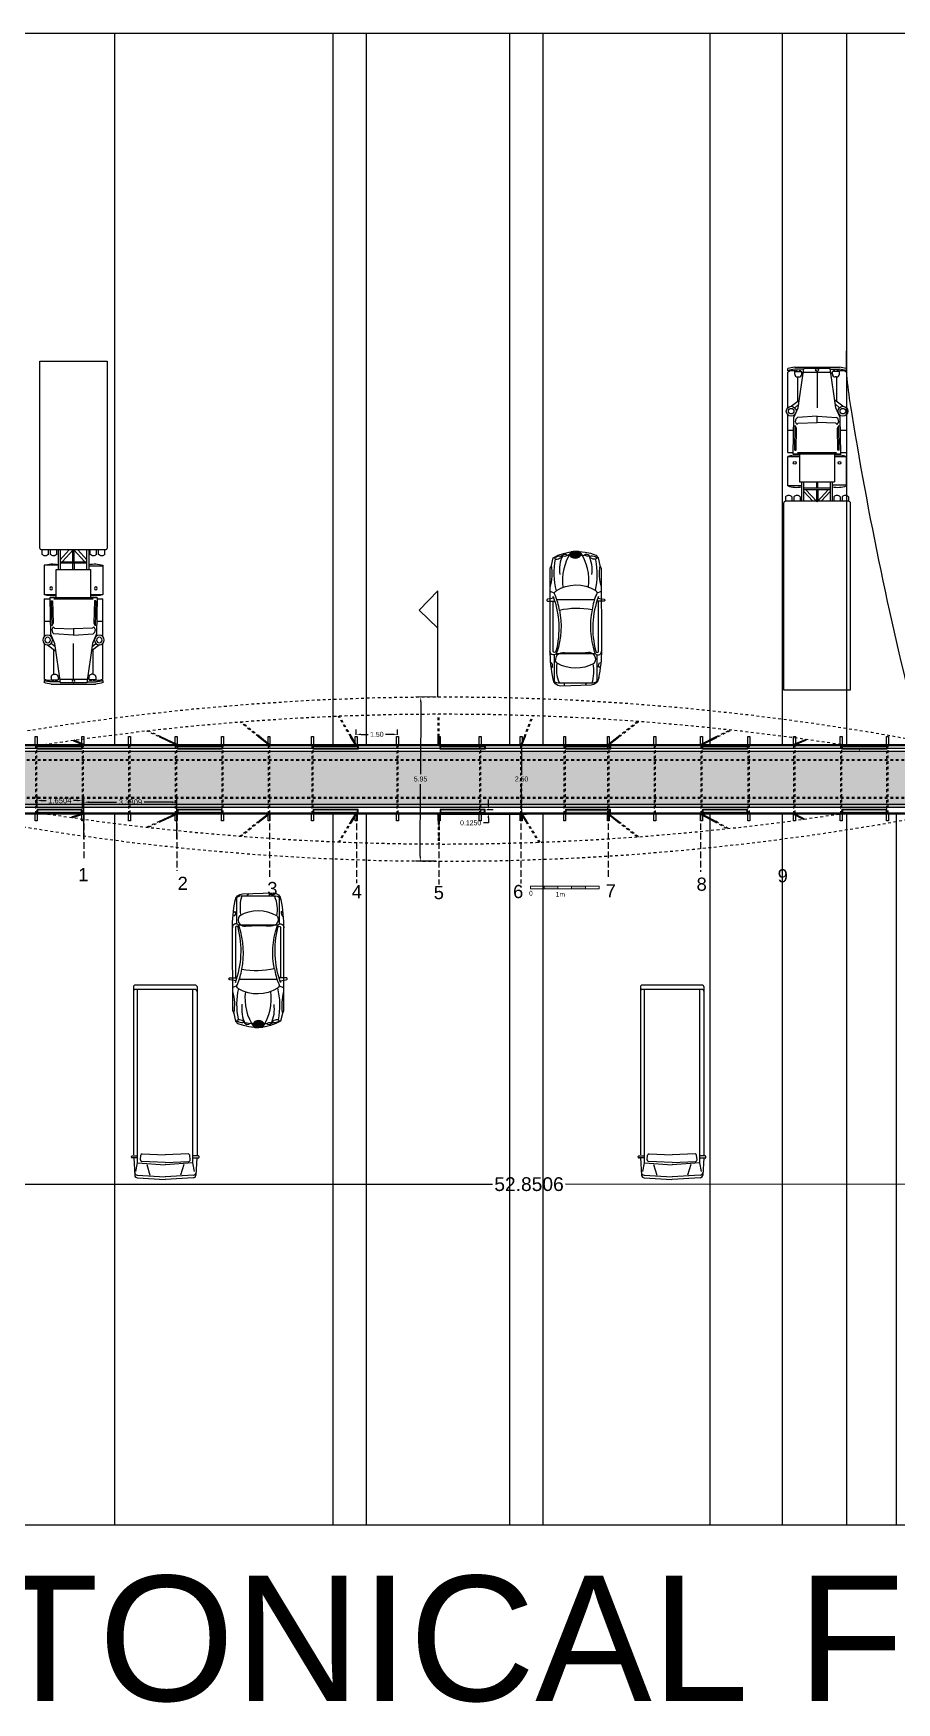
# Model space of a CAD drawing. Header units: metres. Extents: x 10 to 239, y 2 to 253.
# Drawn here: x 44.3 to 75.7, y 77.3 to 138 of the extents above; entities that cross this region are included whole.
import ezdxf

# ---------------------------------------------------------------- set-up
doc = ezdxf.new("R2010")
doc.units = ezdxf.units.M
doc.header["$MEASUREMENT"] = 0
for name, pattern in [('ACAD_ISO02W100', [15, 12, -3]), ('ACAD_ISO03W100', [30, 12, -18]), ('CENTER', [50.8, 31.75, -6.35, 6.35, -6.35])]:
    doc.linetypes.add(name, pattern=pattern)
doc.layers.get('Defpoints').update_dxf_attribs({"color": 9})
for name, color, linetype in [('-cotas', 252, 'Continuous'), ('-nombres', 253, 'Continuous'), ('1', 7, 'Continuous'), ('1CERCA', 252, 'Continuous'), ('1EJES', 252, 'CENTER'), ('1gris', 254, 'Continuous'), ('1gris negri', 252, 'Continuous'), ('1gris oscuro', 253, 'Continuous'), ('1lianas', 9, 'Continuous'), ('bloques carros', 9, 'Continuous'), ('cot200', 9, 'Continuous')]:
    doc.layers.add(name, color=color, linetype=linetype)
doc.layers.add('0marcos', color=10, linetype='Continuous', plot=False)
doc.layers.add('1potes y tierra', color=7, linetype='Continuous', true_color=0xd2c7a3)
doc.styles.add('Annotative', font='arial.ttf')
doc.styles.get("Standard").update_dxf_attribs({"font": 'arial.ttf'})
doc.dimstyles.get("Standard").update_dxf_attribs({"dimtxt": 0.18, "dimasz": 0.18, "dimexe": 0.18, "dimexo": 0.0625, "dimgap": 0.09, "dimtad": 0, "dimtih": 1, "dimtoh": 1, "dimdec": 4, "dimzin": 0, "dimdsep": 46, "dimtxsty": 'Standard', "dimcen": 0.09, "dimadec": 0, "dimazin": 0, "dimtfac": 1, "dimtdec": 4, "dimtofl": 0, "dimtmove": 0, "dimatfit": 3, "dimfxl": 1, "dimtolj": 1, "dimtzin": 0, "dimarcsym": 0})

# ---------------------------------------------------------------- blocks, each defined once
blk = doc.blocks.new('A$C73C10173')
at = {"layer": 'bloques carros'}
h = blk.add_hatch(dxfattribs=at)
h.set_pattern_fill('LINE', color=256, scale=0.1, style=0)
h.set_pattern_definition([(0, (-133.602108, -155.429918), (0, 0.0125), [])])
edge = h.paths.add_edge_path()
edge.add_arc((1.745, 1.106), 1.745, 178.02783, 187.29489)
edge.add_arc((0.107, 0.962), 0.121, 220.01849, 330.30974)
edge.add_arc((-0.019, 1.034), 0.267, 330.30974, 389.69026)
edge.add_arc((0.107, 1.107), 0.121, 29.69026, 150.66287)
for p, q in [((1.519, 1.823), (1.449, 1.978)), ((3.772, 1.824), (4.729, 1.824)), ((1.756, 1.732), (1.756, 0.368)), ((3.73, 1.775), (3.73, 0.331)), ((4.789, 1.449), (4.871, 1.394)), ((4.789, 0.634), (4.893, 0.637)), ((1.517, 0.285), (1.454, 0.124)), ((3.777, 0.27), (4.719, 0.27))]:
    blk.add_line(p, q, dxfattribs=at)
for points in [[(0.613, 0.124), (0.51, 0.171), (0.234, 0.233, -0.234596), (0.137, 1.782), (0.234, 1.865), (0.51, 1.928), (0.613, 1.974), (3.565, 1.99, -0.04508), (4.61, 1.887, -0.357175), (4.864, 1.619), (4.897, 0.495, -0.357175), (4.643, 0.227, -0.04508), (3.598, 0.124), (0.598, 0.124)], [(1.704, 1.879), (1.639, 1.879, 0.153229), (3.631, 1.781, 1), (3.631, 1.879), (1.811, 1.879)], [(1.7, 1.857), (1.737, 2.082, -1.042699), (1.811, 2.066), (1.811, 1.821)], [(2.123, 1.648, 0.13453), (3.666, 1.741, 0.946652), (3.628, 1.989)], [(4.56, 1.896, -0.467215), (4.789, 1.623), (4.789, 0.427, -0.312077), (4.651, 0.228, 0.812949)], [(1.704, 0.233), (1.639, 0.233, -0.153229), (3.631, 0.331, -1), (3.631, 0.233), (1.811, 0.233)], [(1.7, 0.255), (1.737, 0.031, 1.042699), (1.811, 0.046), (1.811, 0.291)], [(2.123, 0.458, -0.13453), (3.666, 0.365, -0.946652), (3.628, 0.117)]]:
    blk.add_lwpolyline(points, format="xyb", dxfattribs=at)
for points in [[(1.565, 1.803, 0.064841), (2.123, 1.648, 0.102539), (2.148, 0.461, 0.064841), (1.59, 0.305, -0.475559), (1.434, 0.343, -0.283666), (1.409, 1.765, -0.475559)], [(0.001, 1.166, 0.040457), (0.014, 0.884, 0.522183), (0.212, 0.902, 0.265054), (0.212, 1.167, 0.583023)], [(4.073, 1.711, -0.268544), (4.067, 0.384, -0.322808), (3.913, 0.327, -0.100281), (3.748, 0.392, -0.164872), (3.678, 0.647, 0.045324), (3.668, 1.516, -0.270478), (3.748, 1.699, -0.40499)]]:
    blk.add_lwpolyline(points, format="xyb", close=True, dxfattribs=at)
for centre, radius, start, end in [((0.835, -0.865), 2.698, 77.66019, 101.16668), ((0.822, 3.461), 1.559, 258.78445, 287.9675), ((1.063, -0.347), 1.879, 82.91818, 124.16794), ((0.107, 1.106), 0.121, 29.69026, 145.22466), ((0.027, 1.313), 0.123, 316.07221, 31.96991), ((0.685, 0.343), 1.307, 83.09157, 115.10167), ((0.135, 1.577), 0.0446, 284.17661, 13.0772), ((4.358, 0.137), 1.574, 73.99382, 99.93783), ((0.107, 0.962), 0.121, 220.01849, 330.30974), ((1.064, 2.488), 1.917, 236.80298, 277.45171), ((-0.017, 0.744), 0.151, 352.32051, 40.03429), ((-0.019, 1.034), 0.267, 330.30974, 29.69026), ((0.666, 1.62), 1.159, 243.46594, 278.48775), ((0.21, 0.564), 0.057, 164.0542, 242.2913), ((0.796, 2.958), 2.697, 258.91529, 283.74284), ((0.802, -1.669), 1.865, 74.11458, 99.14576), ((4.301, 1.487), 1.138, 257.75466, 294.17604)]:
    blk.add_arc(centre, radius, start, end, dxfattribs=at)
for centre, major_axis, ratio in [((0.227, 1.695), (-0.032, -0.12), 0.431361), ((0.136, 1.456), (-0.0104, -0.0781), 0.447442), ((0.14, 0.653), (-0.0097, 0.0707), 0.58101), ((0.229, 0.41), (-0.033, 0.111), 0.473068)]:
    blk.add_ellipse(centre, major_axis=major_axis, ratio=ratio, dxfattribs=at)
at = {"layer": 'bloques carros', "extrusion": (0, 0, -1)}
blk.add_ellipse((4.134, 1.916), major_axis=(-0.0843, 0.0217), ratio=0.348985, start_param=1.898037, end_param=6.679502, dxfattribs=at)
at = {"layer": 'bloques carros'}
blk.add_ellipse((4.134, 0.178), major_axis=(-0.0843, -0.0217), ratio=0.348985, start_param=1.898037, end_param=6.679502, dxfattribs=at)
blk = doc.blocks.new('Chtr03pl')
at = {"color": 0, "linetype": 'ByBlock'}
for p, q in [((0.875, 1.23), (0.899, 1.23)), ((0.128, 1.016), (0.069, 0.006)), ((0.23, 1.022), (0.171, 0)), ((0.61, 0.674), (0.223, 0.557)), ((0.85, 1.149), (0.224, 1.111)), ((0.357, 1.067), (0.671, 1.007)), ((0.671, 1.007), (0.605, 0)), ((0.671, 1.007), (6.97, 1.007)), ((0.685, 0), (0.728, 0.858)), ((0.781, 0.906), (0.948, 0.891)), ((0.85, 1.007), (0.85, 1.204)), ((0.925, 1.204), (0.925, 1.007)), ((0.996, 0.839), (0.968, 0)), ((7.079, 1.156), (0.97, 1.156)), ((6.97, -1.105), (6.97, 1.105)), ((7.13, -1.105), (7.13, 1.105)), ((0.23, -1.022), (0.171, 0)), ((0.23, -1.022), (0.171, 0)), ((0.671, -1.007), (0.605, 0)), ((0.685, 0), (0.728, -0.858)), ((0.996, -0.839), (0.968, 0)), ((0.128, -1.015), (0.069, -0.006)), ((0.128, -1.015), (0.069, -0.006)), ((0.61, -0.674), (0.223, -0.557)), ((0.85, -1.148), (0.224, -1.111)), ((0.357, -1.067), (0.671, -1.007)), ((0.671, -1.007), (6.97, -1.007)), ((0.781, -0.906), (0.948, -0.891)), ((0.85, -1.007), (0.85, -1.204)), ((0.925, -1.204), (0.925, -1.007)), ((0.97, -1.156), (0.925, -1.153)), ((7.079, -1.156), (0.97, -1.156)), ((0.875, -1.229), (0.899, -1.229))]:
    blk.add_line(p, q, dxfattribs=at)
for centre, radius, start, end in [((0.875, 1.204), 0.0254, 90, 180), ((0.899, 1.204), 0.0254, 0, 90), ((0.23, 1.01), 0.102, 93.42651, 176.65118), ((0.332, 1.016), 0.102, 93.42651, 176.65118), ((0.779, 0.855), 0.0508, 86.68971, 177.3281), ((0.945, 0.841), 0.0508, 358.21871, 86.68971), ((0.23, -1.01), 0.102, 183.34882, 266.57349), ((0.23, -1.01), 0.102, 183.34882, 266.57349), ((0.332, -1.016), 0.102, 183.34882, 266.57349), ((0.332, -1.016), 0.102, 183.34882, 266.57349), ((0.779, -0.855), 0.0508, 182.6719, 273.31029), ((0.875, -1.204), 0.0254, 180, 270), ((0.899, -1.204), 0.0254, 270, 0), ((0.945, -0.84), 0.0508, 273.31029, 1.78129)]:
    blk.add_arc(centre, radius, start, end, dxfattribs=at)
for centre, start, end in [((6.919, 1.105), 0, 90), ((7.079, 1.105), 0, 90), ((6.919, -1.105), 270, 0), ((7.079, -1.105), 270, 0)]:
    blk.add_arc(centre, 0.0508, start, end)
blk = doc.blocks.new('A$C08C423CF')
for p, q in [((537, 96), (270, 96)), ((270, 96), (270, 0)), ((540, 3), (540, 93)), ((546.4, 93), (540, 93)), ((546.4, 84), (540, 84)), ((546.4, 81), (540, 81)), ((546.4, 72), (540, 72)), ((562, 70), (562, 90)), ((562, 90), (604, 90)), ((608, 73), (568, 73)), ((568, 73), (568, 23)), ((604, 90), (604, 73)), ((608, 82), (608, 14)), ((608, 82), (660, 81)), ((610, 90), (664.1, 90)), ((610, 90), (610, 82)), ((610, 76), (610, 20)), ((613, 79.9), (648.4, 79.2)), ((613, 79.9), (613, 77.9)), ((613, 77.9), (644.6, 77.3)), ((642, 90), (642, 82)), ((644.6, 77.3), (648.4, 79.2)), ((650, 77), (654, 79)), ((650, 77), (652, 75)), ((652, 75), (653, 48)), ((654, 79), (658, 78)), ((658, 78), (660, 76)), ((660, 81), (674, 75)), ((662, 48), (660, 76)), ((673.9, 90), (725, 90)), ((678.9, 74.3), (674, 80)), ((674, 75), (730, 67)), ((676, 85), (684.9, 73.4)), ((718, 76), (683, 76)), ((718, 76), (718, 74)), ((722, 80), (726, 80)), ((726, 80), (726, 70)), ((727, 90), (730, 90)), ((729, 67.2), (729, 80)), ((732, 80), (732, 16)), ((539.4, 48), (557, 64.3)), ((557, 31.7), (539.4, 48)), ((540, 70), (568, 70)), ((540, 54), (554, 67)), ((540, 67), (568, 67)), ((557, 49), (540.5, 49)), ((557, 67), (557, 29)), ((559, 29), (559, 67)), ((568, 49), (559, 49)), ((652, 21), (653, 48)), ((653, 48), (662, 48)), ((653, 48), (662, 48)), ((662, 48), (660, 20)), ((725, 48), (674, 48)), ((722, 70), (726, 70)), ((723, 70), (723, 68.1)), ((725, 67.8), (725, 28.2)), ((730, 29), (730, 67)), ((554, 29), (540, 42)), ((568, 29), (540, 29)), ((540, 26), (568, 26)), ((546.4, 24), (540, 24)), ((557, 47), (540.5, 47)), ((559, 47), (568, 47)), ((563, 6), (563, 26)), ((674, 21), (730, 29)), ((722, 26), (726, 26)), ((723, 26), (723, 27.9)), ((726, 16), (726, 26)), ((729, 28.8), (729, 16)), ((546.4, 15), (540, 15)), ((546.4, 12), (540, 12)), ((546.4, 3), (540, 3)), ((562, 6), (604, 6)), ((608, 23), (568, 23)), ((604, 23), (604, 6)), ((608, 14), (660, 15)), ((610, 14), (610, 6)), ((664.1, 6), (610, 6)), ((613, 18.1), (644.6, 18.7)), ((613, 16.1), (613, 18.1)), ((613, 16.1), (648.4, 16.8)), ((642, 14), (642, 6)), ((644.6, 18.7), (648.4, 16.8)), ((650, 19), (652, 21)), ((650, 19), (654, 17)), ((654, 17), (658, 18)), ((658, 18), (660, 20)), ((660, 15), (674, 21)), ((725, 6), (673.9, 6)), ((678.9, 21.7), (674, 16)), ((676, 11), (684.9, 22.6)), ((718, 20), (683, 20)), ((718, 20), (718, 22)), ((722, 16), (726, 16)), ((727, 6), (730, 6)), ((270, 0), (537, 0))]:
    blk.add_line(p, q)
for centre, radius in [((595, 80), 2), ((669, 85), 7), ((669, 85), 4), ((728, 48), 2), ((595, 16), 2), ((669, 11), 7), ((669, 11), 4)]:
    blk.add_circle(centre, radius)
for centre, radius, start, end in [((537, 93), 3, 0, 90), ((542.3, 88.5), 6.06, 312.075, 47.925), ((542.3, 76.5), 6.06, 312.075, 47.925), ((597, 78), 37, 161.0754, 192.4869), ((569, 78), 37, 352.2336, 18.9246), ((722, 76), 4, 90, 180), ((722, 74), 4, 180, 270), ((713.7, 83), 13.2, 346.9139, 31.8908), ((724.5, 77.5), 2.5, 306.8699, 53.1301), ((724.5, 72.5), 2.5, 306.8699, 53.1301), ((665.5, 72.5), 63.9, 6.736, 15.8839), ((668.5, 72.5), 63.9, 6.736, 15.8839), ((542.3, 19.5), 6.06, 312.075, 47.925), ((597, 18), 37, 167.5131, 198.9246), ((722, 22), 4, 90, 180), ((724.5, 23.5), 2.5, 306.8699, 53.1301), ((537, 3), 3, 270, 0), ((542.3, 7.5), 6.06, 312.075, 47.925), ((569, 18), 37, 341.0754, 7.7664), ((722, 20), 4, 180, 270), ((713.7, 13), 13.2, 328.1092, 13.0861), ((724.5, 18.5), 2.5, 306.8699, 53.1301), ((665.5, 23.5), 63.9, 344.1161, 353.264), ((668.5, 23.5), 63.9, 344.1161, 353.264)]:
    blk.add_arc(centre, radius, start, end)
blk = doc.blocks.new('*D87')
at = {"layer": '1CERCA', "color": 0, "lineweight": -2, "ltscale": 0.002, "transparency": 16777216}
for p, q in [((58.976, 113.902), (58.236, 113.904)), ((58.416, 113.724), (58.409, 111.103)), ((58.401, 108.112), (58.408, 110.739)), ((58.96, 107.93), (58.221, 107.932))]:
    blk.add_line(p, q, dxfattribs=at)
at = {"layer": '1CERCA', "color": 0, "ltscale": 0.002, "transparency": 16777216}
for points in [[(58.386, 113.724), (58.446, 113.724), (58.416, 113.904)], [(58.371, 108.112), (58.431, 108.112), (58.401, 107.932)]]:
    blk.add_solid(points, dxfattribs=at)
at = {"layer": 'Defpoints', "color": 0, "ltscale": 0.002, "transparency": 16777216}
for p in [(59.038, 113.902), (58.401, 107.932), (59.022, 107.93)]:
    blk.add_point(p, dxfattribs=at)
at = {"layer": '1CERCA', "color": 0, "lineweight": 0, "ltscale": 0.002, "transparency": 16777216, "insert": (58.409, 110.921), "char_height": 0.18, "attachment_point": 5}
blk.add_mtext('\\A1;5.95', dxfattribs=at)
blk = doc.blocks.new('*D88')
at = {"layer": '1CERCA', "color": 0, "lineweight": -2, "ltscale": 0.002, "transparency": 16777216}
for p, q in [((59.011, 112.176), (62.263, 112.176)), ((62.083, 111.996), (62.083, 111.104)), ((62.083, 109.828), (62.083, 110.74)), ((59.011, 109.648), (62.263, 109.648))]:
    blk.add_line(p, q, dxfattribs=at)
at = {"layer": '1CERCA', "color": 0, "ltscale": 0.002, "transparency": 16777216}
for points in [[(62.113, 111.996), (62.053, 111.996), (62.083, 112.176)], [(62.113, 109.828), (62.053, 109.828), (62.083, 109.648)]]:
    blk.add_solid(points, dxfattribs=at)
at = {"layer": 'Defpoints', "color": 0, "ltscale": 0.002, "transparency": 16777216}
for p in [(58.949, 112.176), (58.949, 109.648), (62.083, 109.648)]:
    blk.add_point(p, dxfattribs=at)
at = {"layer": '1CERCA', "color": 0, "lineweight": 0, "ltscale": 0.002, "transparency": 16777216, "insert": (62.083, 110.922), "char_height": 0.18, "attachment_point": 5}
blk.add_mtext('\\A1;2.50', dxfattribs=at)
blk = doc.blocks.new('pote')
at = {"layer": '1potes y tierra', "ltscale": 0.02, "true_color": 0xffffff}
h = blk.add_hatch(color=7, dxfattribs=at)
h.dxf.hatch_style = 1
h.paths.add_polyline_path([(-0.015, -0.015), (-1.619, -0.015), (-1.619, -0.11), (-0.015, -0.11)], flags=0)
h.paths.add_polyline_path([(0, 0), (-1.634, 0), (-1.634, -0.125), (0, -0.125)])
h.paths.add_polyline_path([(-0.015, -0.11), (-1.619, -0.11), (-1.619, -0.015), (-0.015, -0.015)], flags=16)
at = {"layer": '1potes y tierra', "ltscale": 0.02, "transparency": 33554528}
h = blk.add_hatch(color=256, dxfattribs=at)
h.dxf.hatch_style = 1
h.paths.add_polyline_path([(-0.015, -0.015), (-1.619, -0.015), (-1.619, -0.11), (-0.015, -0.11)])
at = {"layer": '1potes y tierra', "ltscale": 0.02}
for points in [[(-1.634, 0), (0, 0), (0, -0.125), (-1.634, -0.125)], [(-1.619, -0.015), (-0.015, -0.015), (-0.015, -0.11), (-1.619, -0.11)]]:
    blk.add_lwpolyline(points, close=True, dxfattribs=at)
blk = doc.blocks.new('*D92')
at = {"layer": '1CERCA', "color": 0, "lineweight": -2, "ltscale": 0.002, "transparency": 16777216}
for p, q in [((56.067, 112.525), (56.067, 112.725)), ((56.247, 112.545), (56.506, 112.545)), ((57.394, 112.545), (57.136, 112.545)), ((57.574, 112.525), (57.574, 112.725))]:
    blk.add_line(p, q, dxfattribs=at)
at = {"layer": '1CERCA', "color": 0, "ltscale": 0.002, "transparency": 16777216}
for points in [[(56.247, 112.575), (56.247, 112.515), (56.067, 112.545)], [(57.394, 112.575), (57.394, 112.515), (57.574, 112.545)]]:
    blk.add_solid(points, dxfattribs=at)
at = {"layer": 'Defpoints', "color": 0, "ltscale": 0.002, "transparency": 16777216}
for p in [(56.067, 112.462), (57.574, 112.545), (57.574, 112.462)]:
    blk.add_point(p, dxfattribs=at)
at = {"layer": '1CERCA', "color": 0, "lineweight": 0, "ltscale": 0.002, "transparency": 16777216, "insert": (56.821, 112.545), "char_height": 0.18, "attachment_point": 5}
blk.add_mtext('\\A1;1.50', dxfattribs=at)
blk = doc.blocks.new('tubo')
at = {"layer": '1', "ltscale": 0.02}
h = blk.add_hatch(color=256, dxfattribs=at)
h.dxf.hatch_style = 1
h.paths.add_polyline_path([(-0.05, 0.015, 1), (-0.02, 0.015, 1)])
blk.add_circle((-0.035, 0.015), 0.015, dxfattribs=at)
blk = doc.blocks.new('*D99')
at = {"layer": '-cotas', "color": 0, "lineweight": -2, "transparency": 16777216}
for p, q in [((44.466, 109.876), (44.466, 110.319)), ((44.646, 110.139), (44.796, 110.139)), ((45.936, 110.139), (45.786, 110.139)), ((46.116, 109.876), (46.116, 110.319))]:
    blk.add_line(p, q, dxfattribs=at)
at = {"layer": '-cotas', "color": 0, "transparency": 16777216}
for points in [[(44.646, 110.169), (44.646, 110.109), (44.466, 110.139)], [(45.936, 110.169), (45.936, 110.109), (46.116, 110.139)]]:
    blk.add_solid(points, dxfattribs=at)
at = {"layer": 'Defpoints', "color": 0, "transparency": 16777216}
for p in [(46.116, 110.139), (44.466, 109.813), (46.116, 109.813)]:
    blk.add_point(p, dxfattribs=at)
at = {"layer": '-cotas', "color": 0, "transparency": 16777216, "insert": (45.291, 110.139), "char_height": 0.2, "attachment_point": 5}
blk.add_mtext('\\A1;1.6504', dxfattribs=at)
blk = doc.blocks.new('*D82')
at = {"layer": '-cotas', "color": 0, "lineweight": -2, "transparency": 16777216}
for p, q in [((46.169, 108.748), (46.169, 110.259)), ((46.349, 110.079), (47.354, 110.079)), ((49.37, 110.079), (48.365, 110.079)), ((49.55, 108.748), (49.55, 110.259))]:
    blk.add_line(p, q, dxfattribs=at)
at = {"layer": '-cotas', "color": 0, "transparency": 16777216}
for points in [[(46.349, 110.109), (46.349, 110.049), (46.169, 110.079)], [(49.37, 110.109), (49.37, 110.049), (49.55, 110.079)]]:
    blk.add_solid(points, dxfattribs=at)
at = {"layer": 'Defpoints', "color": 0, "transparency": 16777216}
for p in [(49.55, 110.079), (46.169, 108.686), (49.55, 108.686)]:
    blk.add_point(p, dxfattribs=at)
at = {"layer": '-cotas', "color": 0, "transparency": 16777216, "insert": (47.86, 110.079), "char_height": 0.2, "attachment_point": 5}
blk.add_mtext('\\A1;3.3809', dxfattribs=at)
blk = doc.blocks.new('piso')
at = {"layer": '1potes y tierra', "ltscale": 0.02}
for points, knots in [([(-7.583, -2.305), (-6.755, -2.301), (-5.967, -2.267), (-3.733, -2.029), (-2.414, -1.69), (-0.829, -0.753), (-0.391, -0.41), (0, 0)], [2, 2, 2, 2, 2.2515121, 2.2515121, 2.7545363, 2.7545363, 2.9726047, 2.9726047, 2.9726047, 2.9726047]), ([(-45.259, -2.305), (-32.826, -2.305), (-20.394, -2.305), (-7.835, -2.305), (-7.71, -2.305), (-7.584, -2.305)], [1, 1, 1, 1, 1.99, 1.99, 2, 2, 2, 2]), ([(-7.657, -4.349), (-20.066, -4.349), (-32.474, -4.349), (-45.008, -4.349), (-45.133, -4.349), (-45.259, -4.349)], [1.012941, 1.012941, 1.012941, 1.012941, 2.002941, 2.002941, 2.012941, 2.012941, 2.012941, 2.012941]), ([(-0.14, -6.513), (-0.542, -6.118), (-0.989, -5.791), (-2.795, -4.786), (-4.385, -4.48), (-6.614, -4.356), (-7.132, -4.346), (-7.659, -4.349)], [0.0256425, 0.0256425, 0.0256425, 0.0256425, 0.2436078, 0.2436078, 0.8383989, 0.8383989, 1.0129411, 1.0129411, 1.0129411, 1.0129411])]:
    blk.add_open_spline(points, degree=3, knots=knots, dxfattribs=at)
blk = doc.blocks.new('*D80')
at = {"layer": '-cotas', "color": 0, "lineweight": -2, "transparency": 16777216}
for p, q in [((35.934, 118.493), (35.927, 96.018)), ((88.785, 118.477), (88.778, 96.002)), ((36.107, 96.198), (61.031, 96.19)), ((88.598, 96.182), (63.675, 96.19))]:
    blk.add_line(p, q, dxfattribs=at)
at = {"layer": '-cotas', "color": 0, "transparency": 16777216}
for points in [[(36.107, 96.228), (36.107, 96.168), (35.927, 96.198)], [(88.598, 96.212), (88.598, 96.152), (88.778, 96.182)]]:
    blk.add_solid(points, dxfattribs=at)
at = {"layer": 'Defpoints', "color": 0, "transparency": 16777216}
for p in [(35.934, 118.555), (88.785, 118.54), (88.778, 96.182)]:
    blk.add_point(p, dxfattribs=at)
at = {"layer": '-cotas', "color": 0, "transparency": 16777216, "insert": (62.353, 96.19), "char_height": 0.5, "attachment_point": 5}
blk.add_mtext('\\A1;52.8506', dxfattribs=at)
blk = doc.blocks.new('*D96')
at = {"layer": '1CERCA', "color": 0, "lineweight": -2, "ltscale": 0.002, "transparency": 16777216}
for p, q in [((60.874, 109.993), (60.874, 110.173)), ((60.874, 109.328), (60.694, 109.328)), ((60.815, 109.813), (61.054, 109.813)), ((60.815, 109.688), (61.054, 109.688)), ((60.874, 109.508), (60.874, 109.328))]:
    blk.add_line(p, q, dxfattribs=at)
at = {"layer": '1CERCA', "color": 0, "ltscale": 0.002, "transparency": 16777216}
for points in [[(60.844, 109.993), (60.904, 109.993), (60.874, 109.813)], [(60.844, 109.508), (60.904, 109.508), (60.874, 109.688)]]:
    blk.add_solid(points, dxfattribs=at)
at = {"layer": 'Defpoints', "color": 0, "ltscale": 0.002, "transparency": 16777216}
for p in [(60.753, 109.813), (60.753, 109.688), (60.874, 109.688)]:
    blk.add_point(p, dxfattribs=at)
at = {"layer": '1CERCA', "color": 0, "lineweight": 0, "ltscale": 0.002, "transparency": 16777216, "insert": (60.231, 109.328), "char_height": 0.18, "attachment_point": 5}
blk.add_mtext('\\A1;0.1250', dxfattribs=at)

msp = doc.modelspace()

# ---------------------------------------------------------------- hatches: boundary and pattern name
at = {"layer": '1gris oscuro', "lineweight": 0, "ltscale": 0.002}
h = msp.add_hatch(color=256, dxfattribs=at)
h.dxf.hatch_style = 1
h.paths.add_polyline_path([(63.40161, 107.03013), (62.90161, 107.03013), (62.90161, 106.93013), (63.40161, 106.93013)])
h.paths.add_polyline_path([(64.40161, 107.03013), (63.90161, 107.03013), (63.90161, 106.93013), (64.40161, 106.93013)])
at = {"layer": '1potes y tierra', "lineweight": 0, "ltscale": 0.002, "true_color": 0xeceae4, "transparency": 33554462}
h = msp.add_hatch(color=254, dxfattribs=at)
h.dxf.hatch_style = 1
edge = h.paths.add_edge_path()
edge.add_spline(control_points=[(88.92707, 114.25705), (88.53583, 113.84665), (88.09771, 113.50393), (86.51344, 112.56684), (85.19397, 112.22806), (82.95964, 111.99039), (82.17163, 111.95632), (81.34421, 111.95172)], knot_values=[2, 2, 2, 2, 2.21806837, 2.21806837, 2.72109259, 2.72109259, 2.97260469, 2.97260469, 2.97260469, 2.97260469], degree=3, periodic=0)
edge.add_spline(control_points=[(81.34287, 111.95172), (81.21729, 111.95172), (81.09171, 111.95172), (68.53355, 111.95172), (56.10098, 111.95172), (43.66841, 111.95172)], knot_values=[1, 1, 1, 1, 1.01, 1.01, 2, 2, 2, 2], degree=3, periodic=0)
edge.add_spline(control_points=[(43.6697, 111.95172), (43.15588, 111.94898), (42.65658, 111.95637), (40.32119, 112.05793), (38.69192, 112.33642), (36.75773, 113.32832), (36.22437, 113.70947), (35.75586, 114.1847)], knot_values=[0, 0, 0, 0, 0.15385411, 0.15385411, 0.74251428, 0.74251428, 1, 1, 1, 1], degree=3, periodic=0)
edge.add_line((35.75586, 114.1847), (35.75586, 107.67468))
edge.add_spline(control_points=[(35.75586, 107.67468), (36.20093, 108.12613), (36.70453, 108.49272), (38.39868, 109.39286), (39.74881, 109.69363), (42.02674, 109.88954), (42.82878, 109.91213), (43.6697, 109.90766)], knot_values=[2.01294113, 2.01294113, 2.01294113, 2.01294113, 2.25754426, 2.25754426, 2.76114218, 2.76114218, 3.01294113, 3.01294113, 3.01294113, 3.01294113], degree=3, periodic=0)
edge.add_spline(control_points=[(43.66841, 109.90766), (43.79375, 109.90766), (43.91908, 109.90766), (56.45287, 109.90777), (68.86131, 109.90788), (81.26976, 109.90799)], knot_values=[1.01294113, 1.01294113, 1.01294113, 1.01294113, 1.02294113, 1.02294113, 2.01294113, 2.01294113, 2.01294113, 2.01294113], degree=3, periodic=0)
edge.add_spline(control_points=[(81.26836, 109.90799), (81.79487, 109.91104), (82.31261, 109.90108), (84.54248, 109.77691), (86.13182, 109.47096), (87.93759, 108.46608), (88.38517, 108.13867), (88.78712, 107.74431)], knot_values=[0.0256425, 0.0256425, 0.0256425, 0.0256425, 0.20018475, 0.20018475, 0.79497588, 0.79497588, 1.01294113, 1.01294113, 1.01294113, 1.01294113], degree=3, periodic=0)
edge.add_line((88.78712, 107.74431), (88.92707, 114.25705))

# ---------------------------------------------------------------- linework, layer by layer
at = {"layer": '0marcos'}
msp.add_lwpolyline([(18.38943, 83.80593), (105.215, 83.80593), (105.215, 138.0295), (18.38943, 138.0295)], close=True, dxfattribs=at)
at = {"layer": '1'}
for p, q in [((46.09625, 112.17562), (45.80327, 112.30141)), ((46.17261, 112.17562), (45.81524, 112.32831)), ((49.4859, 112.17562), (48.9327, 112.43872)), ((49.55575, 112.17562), (48.94636, 112.46538)), ((52.86296, 112.17562), (52.52975, 112.44354)), ((52.91084, 112.17562), (52.55054, 112.46532)), ((56.03228, 112.17562), (55.86756, 112.45433)), ((56.06712, 112.17562), (55.89359, 112.46926)), ((62.0715, 112.17562), (62.18291, 112.46229)), ((62.10369, 112.17562), (62.21064, 112.45084)), ((65.22337, 112.17562), (65.58872, 112.46229)), ((65.27197, 112.17562), (65.60868, 112.43982)), ((68.59169, 112.17562), (69.16349, 112.46229)), ((68.65863, 112.17562), (69.17828, 112.43615)), ((71.96163, 112.17562), (72.40879, 112.36359)), ((72.03905, 112.17562), (72.42365, 112.33729)), ((46.09625, 109.64817), (45.73447, 109.54259)), ((46.16625, 109.64817), (45.74786, 109.51524)), ((49.4859, 109.6482), (48.90956, 109.37786)), ((49.55655, 109.6482), (48.9802, 109.37786)), ((52.86296, 109.64823), (52.54957, 109.39966)), ((52.91124, 109.64823), (52.57036, 109.37786)), ((56.03228, 109.6487), (55.87868, 109.39161)), ((56.06696, 109.64826), (55.90541, 109.37786)), ((62.06863, 109.64831), (62.23629, 109.37786)), ((62.10369, 109.6487), (62.26284, 109.39197)), ((65.23889, 109.64834), (65.5726, 109.37786)), ((65.27197, 109.6487), (65.62159, 109.37786)), ((68.58862, 109.64837), (69.08645, 109.37786)), ((68.65863, 109.64837), (69.15647, 109.37786)), ((71.96905, 109.64837), (72.32017, 109.45758)), ((72.03905, 109.6484), (72.37599, 109.46531))]:
    msp.add_line(p, q, dxfattribs=at)
at = {"layer": '1', "ltscale": 0.02}
for p, q in [((59.05359, 112.17562), (59.05311, 112.46229)), ((59.08359, 112.17562), (59.08311, 112.46229)), ((59.05359, 109.64831), (59.05359, 109.37377)), ((59.08359, 109.64831), (59.08359, 109.37246))]:
    msp.add_line(p, q, dxfattribs=at)
for centre in [(45.8066, 112.31604), (48.94024, 112.45169), (52.53928, 112.4554), (55.88048, 112.46196), (59.06808, 112.46228), (62.19686, 112.45697), (65.59801, 112.45037), (69.17149, 112.44954), (72.41753, 112.35119), (44.43125, 109.66274), (45.73967, 109.52851), (46.13125, 109.66274), (48.94024, 109.37224), (49.5209, 109.66274), (51.20864, 109.66274), (52.55907, 109.38803), (54.48222, 109.66274), (55.89176, 109.38421), (56.06728, 109.66274), (59.06864, 109.37377), (62.2493, 109.38551), (65.59801, 109.37356), (69.17149, 109.3744)]:
    msp.add_circle(centre, 0.015, dxfattribs=at)
for points in [[(43.71767, 112.17562), (56.27582, 112.17562), (68.83397, 112.17562), (81.39212, 112.17562)], [(43.71767, 112.14562), (56.27582, 112.14562), (68.83397, 112.14562), (81.39212, 112.14562)], [(81.31901, 109.67848), (68.78523, 109.67837), (56.25145, 109.67826), (43.71767, 109.67815)], [(81.31901, 109.64848), (68.78523, 109.64837), (56.25145, 109.64826), (43.71767, 109.64815)]]:
    msp.add_open_spline(points, degree=3, dxfattribs=at)
at = {"layer": '1'}
for points in [[(74.35876, 112.17562), (74.35934, 112.17569), (74.35985, 112.17574), (74.36029, 112.17579)], [(74.36379, 111.97355), (74.37133, 111.97368), (74.37585, 111.97376), (74.3784, 111.9738)]]:
    msp.add_open_spline(points, degree=3, dxfattribs=at)
at = {"layer": '1EJES', "linetype": 'ACAD_ISO02W100', "ltscale": 0.02}
for p, q in [((59.03821, 113.90199), (59.03821, 114.90199)), ((46.16909, 109.64817), (46.16909, 107.993)), ((49.55003, 109.6482), (49.55003, 107.58447)), ((52.91713, 109.64823), (52.91713, 107.29897)), ((56.07642, 109.64826), (56.07642, 107.14022)), ((59.06932, 109.64817), (59.06932, 107.08676)), ((62.05769, 109.64831), (62.05769, 107.12743)), ((65.23697, 109.64834), (65.23697, 107.27387)), ((68.58862, 109.64837), (68.58862, 107.54402)), ((71.55974, 109.64839), (71.55974, 107.88366))]:
    msp.add_line(p, q, dxfattribs=at)
at = {"layer": '1gris'}
for p, q in [((47.28168, 138.0295), (47.28168, 112.17562)), ((55.21585, 138.0295), (55.21585, 112.17562)), ((56.43505, 138.0295), (56.43505, 112.17562)), ((61.64137, 138.0295), (61.64137, 112.17562)), ((62.86057, 138.0295), (62.86057, 112.17562)), ((68.92363, 138.0295), (68.92363, 112.34204)), ((71.55974, 138.0295), (71.55974, 112.17562)), ((68.92363, 112.30848), (68.92363, 112.17562)), ((47.28168, 109.64818), (47.28168, 83.80593)), ((55.21585, 109.64825), (55.21585, 83.80593)), ((56.43505, 109.64826), (56.43505, 83.80593)), ((61.64137, 109.6483), (61.64137, 83.80593)), ((62.86057, 109.64832), (62.86057, 83.80593)), ((68.92363, 109.64837), (68.92363, 83.80593)), ((71.55974, 109.64839), (71.55974, 83.80593))]:
    msp.add_line(p, q, dxfattribs=at)
at = {"layer": '1gris', "ltscale": 0.02}
for p, q in [((73.8991, 138.0295), (73.8991, 112.17562)), ((73.8991, 109.64841), (73.8991, 83.80593)), ((75.6991, 109.64843), (75.6991, 83.80593))]:
    msp.add_line(p, q, dxfattribs=at)
at = {"layer": '1gris', "linetype": 'ACAD_ISO03W100', "ltscale": 0.002}
for p, q in [((83.79155, 111.62086), (42.69693, 111.62086)), ((83.79155, 111.59086), (42.69693, 111.59086)), ((83.79155, 110.24411), (42.69693, 110.24411)), ((83.79155, 110.21411), (42.69693, 110.21411))]:
    msp.add_line(p, q, dxfattribs=at)
for points in [[(44.41607, 112.17565), (44.44753, 112.1756), (44.44753, 109.64815), (44.41607, 109.64819)], [(46.1163, 112.17565), (46.14777, 112.1756), (46.14777, 109.64815), (46.1163, 109.64819)], [(47.80807, 112.17565), (47.83954, 112.1756), (47.83954, 109.64815), (47.80807, 109.64819)], [(49.50367, 112.17565), (49.53513, 112.1756), (49.53513, 109.64815), (49.50367, 109.64819)], [(51.19136, 112.17565), (51.22283, 112.1756), (51.22283, 109.64815), (51.19136, 109.64819)], [(52.87964, 112.17565), (52.9111, 112.1756), (52.9111, 109.64815), (52.87964, 109.64819)], [(54.46334, 112.17565), (54.49481, 112.1756), (54.49481, 109.64815), (54.46334, 109.64819)], [(57.55783, 112.17565), (57.58929, 112.1756), (57.58929, 109.64815), (57.55783, 109.64819)], [(60.55882, 112.17565), (60.59029, 112.1756), (60.59029, 109.64815), (60.55882, 109.64819)], [(62.05184, 112.17565), (62.08331, 112.1756), (62.08331, 109.64815), (62.05184, 109.64819)], [(63.63345, 112.17565), (63.66492, 112.1756), (63.66492, 109.64815), (63.63345, 109.64819)], [(65.22143, 112.17565), (65.25289, 112.1756), (65.25289, 109.64815), (65.22143, 109.64819)], [(66.91052, 112.17565), (66.94199, 112.1756), (66.94199, 109.64815), (66.91052, 109.64819)], [(68.60713, 112.17565), (68.6386, 112.1756), (68.6386, 109.64815), (68.60713, 109.64819)], [(70.32716, 112.17565), (70.35863, 112.1756), (70.35863, 109.64815), (70.32716, 109.64819)], [(71.98699, 112.17565), (72.01845, 112.1756), (72.01845, 109.64815), (71.98699, 109.64819)], [(73.68671, 112.17565), (73.71818, 112.1756), (73.71818, 109.64815), (73.68671, 109.64819)], [(75.3683, 112.17565), (75.39977, 112.1756), (75.39977, 109.64815), (75.3683, 109.64819)]]:
    msp.add_lwpolyline(points, close=True, dxfattribs=at)
at = {"layer": '1gris negri'}
for p, q in [((59.03821, 117.76752), (58.3582, 117.06415)), ((59.03821, 113.90199), (59.03821, 117.76752)), ((58.3582, 117.06415), (59.03821, 116.40672))]:
    msp.add_line(p, q, dxfattribs=at)
at = {"layer": '1gris oscuro', "linetype": 'ACAD_ISO03W100', "ltscale": 0.002}
for p, q in [((52.50643, 112.46234), (51.8488, 112.99111)), ((52.55431, 112.46234), (51.89247, 112.99449)), ((55.86286, 112.46234), (55.42583, 113.20181)), ((55.8977, 112.46234), (55.45987, 113.20317)), ((59.05311, 112.46229), (59.05177, 113.27797)), ((59.08311, 112.46234), (59.08177, 113.27802)), ((62.18291, 112.46234), (62.47855, 113.22307)), ((62.21509, 112.46234), (62.51031, 113.22199)), ((65.58872, 112.46234), (66.29504, 113.01655)), ((65.63732, 112.46234), (66.33943, 113.01324)), ((48.88314, 112.46234), (48.4551, 112.66591)), ((48.95299, 112.46234), (48.51148, 112.67231)), ((69.16349, 112.46234), (69.65236, 112.70743)), ((69.23043, 112.46234), (69.70723, 112.70138)), ((48.90956, 109.37791), (48.46131, 109.16765)), ((48.9802, 109.37791), (48.51821, 109.1612)), ((52.52208, 109.37791), (51.8488, 108.84389)), ((52.57036, 109.37791), (51.89279, 108.84049)), ((55.87047, 109.37791), (55.42583, 108.63366)), ((55.90541, 109.37791), (55.45996, 108.6323)), ((59.05359, 109.37377), (59.04614, 108.55357)), ((59.08267, 109.37791), (59.08131, 108.55762)), ((62.23629, 109.37791), (62.71211, 108.61037)), ((62.27159, 109.37791), (62.74039, 108.6217)), ((65.5726, 109.37791), (66.29473, 108.81848)), ((65.62159, 109.37791), (66.33943, 108.82181)), ((69.08645, 109.37791), (69.56576, 109.11746)), ((69.15647, 109.37791), (69.62407, 109.12382))]:
    msp.add_line(p, q, dxfattribs=at)
at = {"layer": '1gris oscuro', "ltscale": 0.02}
for points in [[(44.39625, 112.17562), (44.39625, 112.46442), (44.46625, 112.46442), (44.46625, 112.17562)], [(46.09625, 112.20825), (46.09625, 112.46229), (46.16625, 112.46229), (46.16625, 112.17562)], [(47.7897, 112.17562), (47.7897, 112.46229), (47.8597, 112.46229), (47.8597, 112.17562)], [(49.4859, 112.20884), (49.4859, 112.46229), (49.5559, 112.46229), (49.5559, 112.17562)], [(51.17364, 112.17562), (51.17364, 112.46229), (51.24364, 112.46229), (51.24364, 112.17562)], [(52.86296, 112.21412), (52.86296, 112.46229), (52.93296, 112.46229), (52.93296, 112.17562)], [(54.44722, 112.17562), (54.44722, 112.46229), (54.51722, 112.46229), (54.51722, 112.17562)], [(56.03228, 112.17562), (56.03228, 112.46229), (56.10228, 112.46229), (56.10228, 112.17562)], [(57.53893, 112.17562), (57.53893, 112.46229), (57.60893, 112.46229), (57.60893, 112.17562)], [(59.04811, 112.17562), (59.04811, 112.46229), (59.11811, 112.46229), (59.11811, 112.17562)], [(60.54085, 112.17562), (60.54085, 112.46229), (60.61085, 112.46229), (60.61085, 112.17562)], [(62.03369, 112.17562), (62.03369, 112.46229), (62.10369, 112.46229), (62.10369, 112.25844)], [(63.61477, 112.17562), (63.61477, 112.46229), (63.68477, 112.46229), (63.68477, 112.17562)], [(65.20197, 112.17562), (65.20197, 112.46229), (65.27197, 112.46229), (65.27197, 112.21376)], [(66.89258, 112.17562), (66.89258, 112.46229), (66.96258, 112.46229), (66.96258, 112.17562)], [(68.58863, 112.17562), (68.58863, 112.46229), (68.65863, 112.46229), (68.65863, 112.20918)], [(70.30941, 112.17562), (70.30941, 112.46229), (70.37941, 112.46229), (70.37941, 112.17562)], [(71.96905, 112.17562), (71.96905, 112.46229), (72.03905, 112.46229), (72.03905, 112.17562)], [(73.66905, 112.17562), (73.66905, 112.46229), (73.73905, 112.46229), (73.73905, 112.17562)], [(75.34798, 112.17562), (75.34798, 112.46229), (75.41798, 112.46229), (75.41798, 112.17562)], [(44.46625, 109.64815), (44.46625, 109.39853), (44.39625, 109.39853), (44.39625, 109.64815)], [(46.16625, 109.64817), (46.16625, 109.39853), (46.09625, 109.39853), (46.09625, 109.62593)], [(47.8597, 109.64818), (47.8597, 109.39853), (47.7897, 109.39853), (47.7897, 109.64818)], [(49.5559, 109.6482), (49.5559, 109.39853), (49.4859, 109.39853), (49.4859, 109.61506)], [(51.24364, 109.64821), (51.24364, 109.39853), (51.17364, 109.39853), (51.17364, 109.64821)], [(52.93296, 109.64823), (52.93296, 109.39853), (52.86296, 109.39853), (52.86296, 109.60994)], [(54.51722, 109.64824), (54.51722, 109.39853), (54.44722, 109.39853), (54.44722, 109.64824)], [(56.10228, 109.64826), (56.10228, 109.39853), (56.03228, 109.39853), (56.03228, 109.5902)], [(57.60893, 109.64827), (57.60893, 109.39853), (57.53893, 109.39853), (57.53893, 109.64827)], [(59.11811, 109.64828), (59.11811, 109.39853), (59.04811, 109.39853), (59.04811, 109.64828)], [(60.61085, 109.6483), (60.61085, 109.39853), (60.54085, 109.39853), (60.54085, 109.6483)], [(62.10369, 109.59176), (62.10369, 109.39853), (62.03369, 109.39853), (62.03369, 109.64831)], [(63.68477, 109.64832), (63.68477, 109.39853), (63.61477, 109.39853), (63.61477, 109.64832)], [(65.27197, 109.64834), (65.27197, 109.39853), (65.20197, 109.39853), (65.20197, 109.64834)], [(66.96258, 109.64835), (66.96258, 109.39853), (66.89258, 109.39853), (66.89258, 109.64835)], [(68.65863, 109.64837), (68.65863, 109.39853), (68.58863, 109.39853), (68.58863, 109.64837)], [(70.37941, 109.64838), (70.37941, 109.39853), (70.30941, 109.39853), (70.30941, 109.64838)], [(72.03905, 109.6484), (72.03905, 109.39853), (71.96905, 109.39853), (71.96905, 109.6484)], [(73.73905, 109.64841), (73.73905, 109.39853), (73.66905, 109.39853), (73.66905, 109.64841)], [(75.41798, 109.64843), (75.41798, 109.39853), (75.34798, 109.39853), (75.34798, 109.64842)]]:
    msp.add_lwpolyline(points, dxfattribs=at)
at = {"layer": '1gris oscuro', "lineweight": 0, "ltscale": 0.002}
for points in [[(62.40161, 107.03013), (62.90161, 107.03013), (62.90161, 106.93013), (62.40161, 106.93013)], [(62.40161, 106.93013), (64.90161, 106.93013), (64.90161, 107.03013), (62.40161, 107.03013)], [(62.90161, 107.03013), (63.40161, 107.03013), (63.40161, 106.93013), (62.90161, 106.93013)], [(63.40161, 107.03013), (63.90161, 107.03013), (63.90161, 106.93013), (63.40161, 106.93013)], [(63.90161, 107.03013), (64.40161, 107.03013), (64.40161, 106.93013), (63.90161, 106.93013)]]:
    msp.add_lwpolyline(points, close=True, dxfattribs=at)
at = {"layer": '1gris oscuro', "linetype": 'ACAD_ISO03W100', "ltscale": 0.005}
for centre, radius, start, end in [((59.27046, 19.76444), 94.13784, 79.1165988, 101.074905), ((59.23924, 17.99573), 95.28237, 81.275595, 98.724405), ((59.27046, 202.10057), 94.17076, 258.9401736, 281.0481175), ((59.23924, 204.05505), 95.4976, 261.3321598, 278.66998)]:
    msp.add_arc(centre, radius, start, end, dxfattribs=at)
at = {"layer": '1potes y tierra', "ltscale": 0.02}
for points, knots in [([(43.71767, 111.93391), (56.15024, 111.93391), (68.58281, 111.93391), (81.14096, 111.93391), (81.26654, 111.93391), (81.39212, 111.93391)], [1, 1, 1, 1, 1.99, 1.99, 2, 2, 2, 2]), ([(81.31901, 109.89019), (68.91057, 109.89008), (56.50212, 109.88997), (43.96834, 109.88986), (43.843, 109.88986), (43.71766, 109.88986)], [1.01294113, 1.01294113, 1.01294113, 1.01294113, 2.00294113, 2.00294113, 2.01294113, 2.01294113, 2.01294113, 2.01294113])]:
    msp.add_open_spline(points, degree=3, knots=knots, dxfattribs=at)
at = {"layer": 'cot200'}
msp.add_open_spline([(76.63909, 112.17562), (75.6088, 116.12201), (74.76272, 120.10381), (74.10004, 124.18247), (73.97584, 124.94688), (73.85808, 125.7147), (73.8991, 126.48592)], degree=3, knots=[1.372860544, 1.372860544, 1.372860544, 1.372860544, 1.580280099, 1.580280099, 1.580280099, 1.619154443, 1.619154443, 1.619154443, 1.619154443], dxfattribs=at)

# ---------------------------------------------------------------- block references
at = {"layer": '1'}
for p in [(45.84019, 112.30062), (52.57456, 112.44011), (55.91521, 112.44682), (59.10293, 112.44734), (62.23153, 112.44167), (65.63315, 112.43583), (69.20626, 112.43419), (72.45147, 112.33658), (44.46526, 112.14586), (46.16526, 112.14586), (47.8587, 112.14586), (49.55491, 112.14579), (51.24264, 112.14586), (52.93196, 112.14586), (54.51622, 112.14586), (57.60835, 112.14555), (59.10392, 112.14555), (60.61027, 112.14555), (62.10311, 112.14555), (63.6842, 112.14555), (65.2714, 112.14555), (66.96158, 112.14586), (68.65805, 112.14555), (70.37883, 112.14555), (72.03847, 112.14555), (73.73847, 112.14555), (75.4174, 112.14555), (44.46625, 109.64818), (46.16625, 109.64817), (47.8597, 109.64818), (48.97519, 109.35647), (49.5559, 109.6482), (51.24364, 109.64821), (52.59499, 109.37272), (52.93296, 109.64823), (54.51722, 109.64818), (55.92742, 109.36765), (56.10228, 109.64826), (57.60893, 109.64818), (59.10373, 109.64801), (59.10447, 109.3589), (60.61085, 109.6483), (62.10369, 109.6487), (62.28534, 109.37042), (63.68477, 109.64832), (65.27244, 109.64834), (65.63312, 109.35901), (66.96801, 109.64835), (68.66093, 109.64712), (69.1455, 109.36978), (70.37941, 109.64838), (72.03905, 109.6484), (72.36859, 109.45419), (73.73905, 109.64818), (75.41798, 109.64843)]:
    msp.add_blockref('tubo', p, dxfattribs=at)
at = {"layer": '1lianas', "lineweight": 0}
msp.add_blockref('piso', (88.78463, 114.34537), dxfattribs=at)
at = {"layer": '1potes y tierra'}
for p in [(46.09327, 112.12893), (51.20135, 112.12893), (56.13507, 112.12893), (60.7529, 112.12893), (65.3104, 112.12893), (70.29654, 112.12893), (75.3661, 112.12893)]:
    msp.add_blockref('pote', p, dxfattribs=at)
at = {"layer": '1potes y tierra', "xscale": -1, "rotation": 180}
for p in [(46.09959, 109.68837), (51.20135, 109.68837), (56.13507, 109.68837), (60.7529, 109.68837), (65.3104, 109.68258), (70.29654, 109.68837), (75.3661, 109.68837)]:
    msp.add_blockref('pote', p, dxfattribs=at)
at = {"layer": 'bloques carros', "yscale": 0.0253999999999906, "zscale": 0.0253999999999906, "rotation": 90}
for p, xscale in [((47.00964, 132.96567), -0.0253999999999906), ((74.04521, 107.30159), 0.0253999999999906)]:
    msp.add_blockref('A$C08C423CF', p, dxfattribs=dict(at, xscale=xscale))
at = {"layer": 'bloques carros'}
for name, p, rotation in [('A$C73C10173', (62.99849, 119.19744), 270), ('A$C73C10173', (53.55606, 101.88879), 89.99999999999999), ('Chtr03pl', (49.12748, 96.29389), 90), ('Chtr03pl', (67.55728, 96.29389), 90)]:
    msp.add_blockref(name, p, dxfattribs=dict(at, rotation=rotation))

# ---------------------------------------------------------------- texts
at = {"layer": '-nombres', "style": 'Annotative'}
for s, p in [('1', (45.96194, 107.20776)), ('9', (71.39242, 107.16614)), ('2', (49.57613, 106.89009)), ('3', (52.83561, 106.70179)), ('4', (55.90757, 106.58676)), ('5', (58.88897, 106.55479)), ('6', (61.7742, 106.59286)), ('7', (65.14059, 106.61987)), ('8', (68.44519, 106.86026))]:
    msp.add_text(s, height=0.4779, dxfattribs=at).set_placement(p)
at = {"layer": '-nombres', "insert": (112.32332, 81.95343), "char_height": 4.544817, "attachment_point": 3}
msp.add_mtext_dynamic_manual_height_columns('ARCHITECTONICAL FLOOR PLAN', width=154.2635741, gutter_width=1146.25491, heights=[0], dxfattribs=at)
at = {"layer": '1gris oscuro', "ltscale": 0.02, "style": 'Annotative'}
for s, p in [('0', (62.35423, 106.68423)), ('1m', (63.32431, 106.64592))]:
    msp.add_text(s, height=0.17304, dxfattribs=at).set_placement(p)

# ---------------------------------------------------------------- dimensions: what is measured, and where the dimension line sits
at = {"layer": '-cotas'}
for p1, p2, distance, override, picture, middle in [((35.93402, 118.55536), (88.78463, 118.53971), -22.35753, {"dimtxt": 0.5}, '*D80', (62.3527, 96.19001)), ((44.465952, 109.813339), (46.116303, 109.813339), 0.325465, {"dimtxt": 0.2}, '*D99', (45.291128, 110.138805)), ((46.16909, 108.68596), (49.55003, 108.68596), 1.39352, {"dimtxt": 0.2}, '*D82', (47.85956, 110.07949))]:
    dim = msp.add_aligned_dim(p1=p1, p2=p2, distance=distance, dimstyle='Standard', override=override, dxfattribs=at)
    dim.commit()
    dim.dimension.update_dxf_attribs({"geometry": picture, "text_midpoint": middle})
at = {"layer": '1CERCA', "lineweight": 0, "ltscale": 0.002}
for base, p1, p2, angle, text, picture, middle in [((58.40068, 107.93178), (59.03821, 113.90199), (59.02249, 107.93014), 269.8491265, '5.95', '*D87', (58.40855, 110.92094)), ((62.08332, 109.64831), (58.94876, 112.17562), (58.94878, 109.64828), 270.000502, '2.50', '*D88', (62.08331, 110.92178))]:
    dim = msp.add_linear_dim(base=base, p1=p1, p2=p2, angle=angle, text=text, dimstyle='Standard', dxfattribs=at)
    dim.commit()
    dim.dimension.update_dxf_attribs({"geometry": picture, "text_midpoint": middle, "dimtype": 161})
dim = msp.add_aligned_dim(p1=(56.06728, 112.46229), p2=(57.57393, 112.46229), distance=0.08318, text='1.50', dimstyle='Standard', dxfattribs=at)
dim.commit()
dim.dimension.update_dxf_attribs({"geometry": '*D92', "text_midpoint": (56.8206, 112.54547)})
dim = msp.add_aligned_dim(p1=(60.7529, 109.81334), p2=(60.7529, 109.68837), distance=0.12157, dimstyle='Standard', dxfattribs=at)
dim.commit()
dim.dimension.update_dxf_attribs({"geometry": '*D96', "text_midpoint": (60.23115, 109.32837)})

doc.saveas('drawing.dxf')
